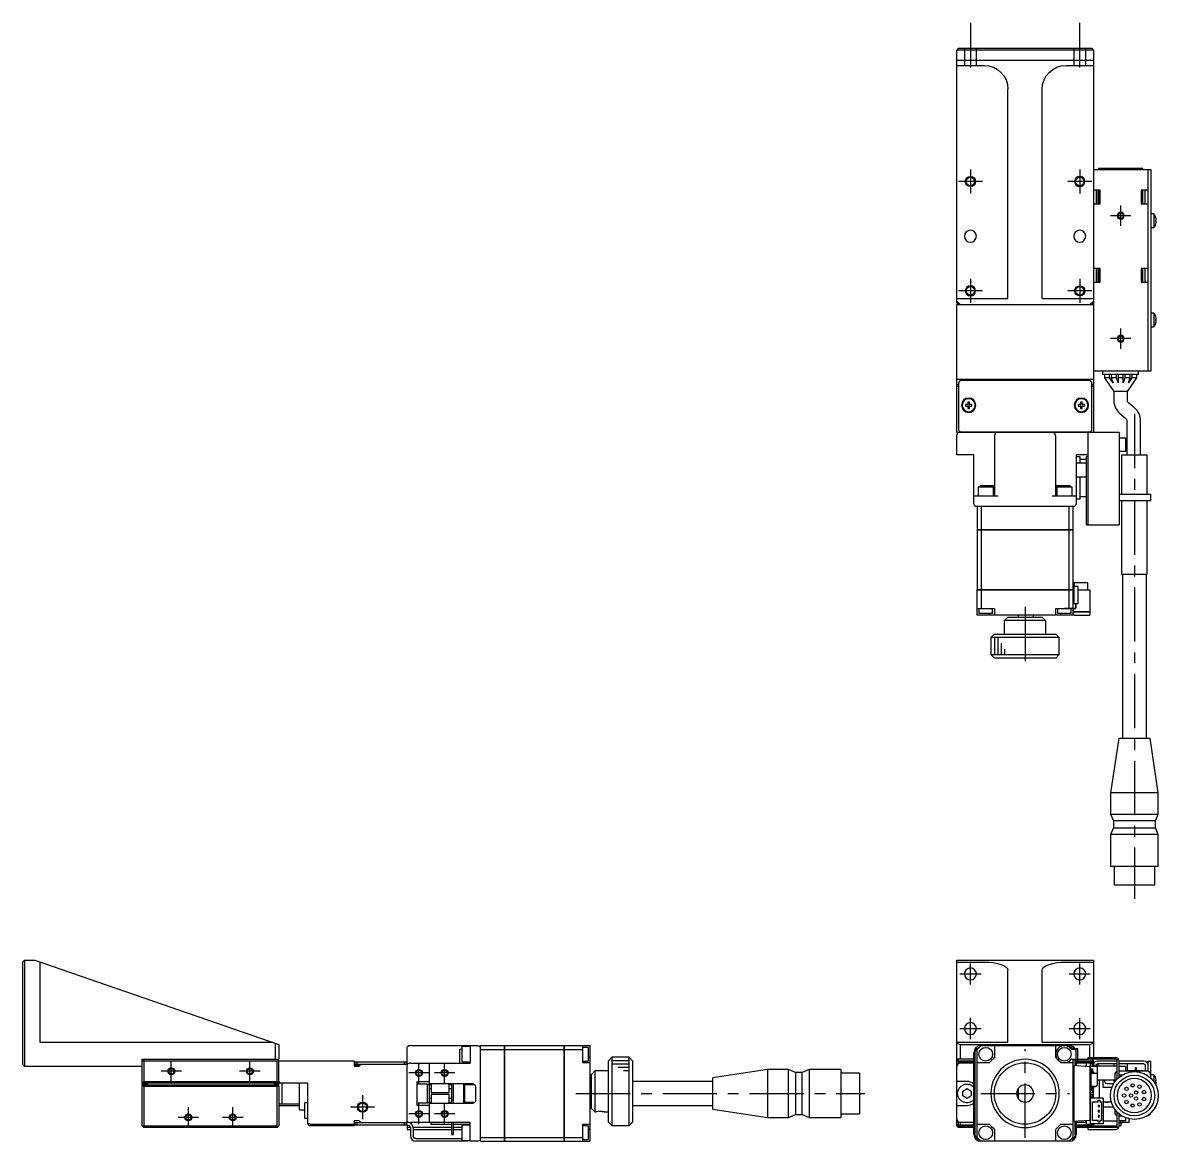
# Model space of a CAD drawing. Extents: x 0 to 693, y -8 to 607.
# Drawn here: x 0 to 332.4, y 279.8 to 607.3 of the extents above; entities that cross this region are included whole.
import ezdxf

# ---------------------------------------------------------------- set-up
doc = ezdxf.new("R2010")
doc.units = 0
doc.header["$LTSCALE"] = 0.5
doc.linetypes.add('CENTER', pattern=[50.8, 31.75, -6.35, 6.35, -6.35])
doc.linetypes.add('DASHED', pattern=[19.05, 12.7, -6.35])
for name, color, linetype in [('MSM_CENTER', 1, 'CENTER'), ('MSM_CONTINUOUS', 7, 'CONTINUOUS'), ('MSM_DASHED', 4, 'DASHED'), ('MSM_NARROW', 5, 'CONTINUOUS')]:
    doc.layers.add(name, color=color, linetype=linetype)

msp = doc.modelspace()

# ---------------------------------------------------------------- linework, layer by layer
at = {"layer": 'MSM_CENTER'}
for p, q in [((277.43, 607.28), (277.43, 594.15)), ((309.43, 594.15), (309.43, 607.28)), ((277.43, 564.28), (277.43, 557.28)), ((309.43, 564.28), (309.43, 557.28)), ((280.93, 560.78), (273.93, 560.78)), ((312.93, 560.78), (305.93, 560.78)), ((321.43, 547.78), (321.43, 553.78)), ((324.43, 550.78), (318.43, 550.78)), ((277.43, 532.28), (277.43, 525.28)), ((309.43, 532.28), (309.43, 525.28)), ((280.93, 528.78), (273.93, 528.78)), ((312.93, 528.78), (305.93, 528.78)), ((321.43, 511.78), (321.43, 517.78)), ((324.43, 514.78), (318.43, 514.78)), ((325.43, 492.78), (325.43, 350.78)), ((293.43, 436.28), (293.43, 418.78)), ((277.43, 325.69), (277.43, 331.89)), ((309.43, 325.69), (309.43, 331.89)), ((274.33, 328.79), (280.53, 328.79)), ((306.33, 328.79), (312.53, 328.79)), ((277.43, 309.69), (277.43, 315.89)), ((309.43, 309.69), (309.43, 315.89)), ((274.33, 312.79), (280.53, 312.79)), ((306.33, 312.79), (312.53, 312.79)), ((293.43, 280.79), (293.43, 306.79)), ((43.5, 297.29), (43.5, 303.29)), ((66.5, 297.29), (66.5, 303.29)), ((116, 296.79), (116, 302.79)), ((123.5, 296.79), (123.5, 302.79)), ((46.5, 300.29), (40.5, 300.29)), ((69.5, 300.29), (63.5, 300.29)), ((119, 299.79), (113, 299.79)), ((126.5, 299.79), (120.5, 299.79)), ((99.5, 293.29), (99.5, 286.29)), ((161.95, 293.79), (246.55, 293.79)), ((280.43, 293.79), (306.43, 293.79)), ((48.5, 283.79), (48.5, 289.79)), ((61.5, 283.79), (61.5, 289.79)), ((103, 289.79), (96, 289.79)), ((116, 284.79), (116, 290.79)), ((123.5, 284.79), (123.5, 290.79)), ((51.5, 286.79), (45.5, 286.79)), ((64.5, 286.79), (58.5, 286.79)), ((119, 287.79), (113, 287.79)), ((126.5, 287.79), (120.5, 287.79))]:
    msp.add_line(p, q, dxfattribs=at)
at = {"layer": 'MSM_CONTINUOUS'}
for p, q in [((273.93, 599.78), (273.43, 599.28)), ((273.43, 525.28), (273.43, 599.28)), ((313.43, 599.28), (273.43, 599.28)), ((273.93, 599.78), (312.93, 599.78)), ((313.43, 599.28), (312.93, 599.78)), ((313.43, 599.28), (313.43, 487.28)), ((273.43, 596.28), (313.43, 596.28)), ((273.43, 594.78), (281.43, 594.78)), ((305.43, 594.78), (313.43, 594.78)), ((288.43, 526.58), (288.43, 587.78)), ((298.43, 526.58), (298.43, 587.78)), ((313.43, 564.28), (330.23, 564.28)), ((314.93, 564.58), (314.93, 564.28)), ((327.93, 564.58), (314.93, 564.58)), ((327.93, 564.28), (327.93, 564.58)), ((329.43, 505.28), (329.43, 564.28)), ((330.23, 564.28), (330.23, 505.28)), ((315.43, 558.28), (313.43, 558.28)), ((314.23, 558.28), (314.23, 557.33)), ((314.23, 557.33), (314.23, 555.22)), ((314.23, 555.22), (314.23, 554.28)), ((314.73, 558.28), (314.73, 554.28)), ((314.93, 558.28), (314.93, 554.28)), ((315.43, 554.28), (315.43, 558.28)), ((329.43, 558.28), (327.43, 558.28)), ((327.43, 558.28), (327.43, 554.28)), ((327.93, 554.28), (327.93, 558.28)), ((328.63, 554.28), (328.63, 558.28)), ((313.43, 554.28), (315.43, 554.28)), ((327.43, 554.28), (329.43, 554.28)), ((331.12, 551.28), (330.23, 551.28)), ((331.12, 551.28), (331.12, 547.28)), ((331.7, 550.16), (331.7, 550.17)), ((331.7, 549.46), (331.82, 549.46)), ((331.7, 549.1), (331.7, 549.46)), ((331.82, 549.1), (331.7, 549.1)), ((330.23, 547.28), (331.12, 547.28)), ((331.7, 548.39), (331.7, 548.39)), ((315.43, 535.28), (313.43, 535.28)), ((314.23, 535.28), (314.23, 534.33)), ((314.73, 535.28), (314.73, 531.28)), ((314.93, 535.28), (314.93, 531.28)), ((315.43, 531.28), (315.43, 535.28)), ((329.43, 535.28), (327.43, 535.28)), ((327.43, 535.28), (327.43, 531.28)), ((327.93, 531.28), (327.93, 535.28)), ((328.63, 531.28), (328.63, 535.28)), ((314.23, 534.33), (314.23, 532.22)), ((314.23, 532.22), (314.23, 531.28)), ((313.43, 531.28), (315.43, 531.28)), ((327.43, 531.28), (329.43, 531.28)), ((273.43, 526.58), (288.43, 526.58)), ((273.43, 525.78), (274.43, 524.78)), ((273.68, 525.03), (273.43, 525.28)), ((273.68, 525.03), (273.93, 525.28)), ((298.43, 526.58), (313.43, 526.58)), ((312.43, 524.78), (313.43, 525.78)), ((312.93, 525.28), (313.18, 525.03)), ((313.43, 525.28), (312.93, 524.78)), ((273.43, 487.28), (273.43, 524.78)), ((273.43, 524.78), (313.43, 524.78)), ((273.93, 524.78), (273.68, 525.03)), ((331.12, 522.28), (330.23, 522.28)), ((331.12, 522.28), (331.12, 518.28)), ((331.7, 521.16), (331.7, 521.17)), ((331.7, 520.46), (331.82, 520.46)), ((331.7, 520.1), (331.7, 520.46)), ((331.82, 520.1), (331.7, 520.1)), ((331.7, 519.39), (331.7, 519.39)), ((330.23, 518.28), (331.12, 518.28)), ((313.43, 502.78), (273.43, 502.78)), ((274.43, 502.48), (273.93, 501.98)), ((273.93, 501.98), (273.93, 487.98)), ((312.43, 502.48), (274.43, 502.48)), ((278.93, 502.48), (278.93, 502.78)), ((279.68, 502.78), (279.68, 502.48)), ((285.18, 502.48), (285.18, 502.78)), ((288.63, 502.78), (288.43, 502.58)), ((298.43, 502.58), (288.43, 502.58)), ((288.43, 502.58), (288.43, 502.48)), ((298.43, 502.58), (298.23, 502.78)), ((298.43, 502.48), (298.43, 502.58)), ((301.68, 502.78), (301.68, 502.48)), ((307.18, 502.48), (307.18, 502.78)), ((307.93, 502.78), (307.93, 502.48)), ((312.93, 501.98), (312.43, 502.48)), ((312.93, 487.98), (312.93, 501.98)), ((330.23, 505.28), (313.43, 505.28)), ((316.18, 504.28), (316.18, 505.28)), ((326.68, 504.28), (316.18, 504.28)), ((316.68, 504.28), (316.68, 503.28)), ((318.18, 503.28), (316.68, 503.28)), ((316.68, 503.28), (319.43, 499.28)), ((318.18, 503.28), (318.18, 504.28)), ((319.18, 501.82), (318.18, 503.28)), ((318.68, 504.28), (318.68, 503.28)), ((320.18, 503.28), (318.68, 503.28)), ((318.68, 503.28), (319.18, 501.82)), ((320.18, 503.28), (320.18, 504.28)), ((320.68, 501.82), (320.18, 503.28)), ((320.68, 504.28), (320.68, 501.82)), ((322.18, 503.28), (320.68, 503.28)), ((322.18, 501.82), (322.18, 504.28)), ((322.68, 503.28), (322.18, 501.82)), ((322.68, 504.28), (322.68, 503.28)), ((324.18, 503.28), (322.68, 503.28)), ((323.43, 499.28), (326.18, 503.28)), ((324.68, 503.28), (323.68, 501.82)), ((323.68, 501.82), (324.18, 503.28)), ((324.18, 503.28), (324.18, 504.28)), ((324.68, 504.28), (324.68, 503.28)), ((326.18, 503.28), (324.68, 503.28)), ((326.18, 503.28), (326.18, 504.28)), ((326.68, 504.28), (326.68, 505.28)), ((273.93, 501.28), (273.43, 501.28)), ((273.93, 500.78), (273.43, 500.78)), ((313.43, 501.28), (312.93, 501.28)), ((313.43, 500.78), (312.93, 500.78)), ((323.43, 499.28), (319.43, 499.28)), ((319.43, 499.28), (319.43, 496.68)), ((323.43, 496.68), (323.43, 499.28)), ((276.69, 495.52), (276.01, 495.52)), ((276.69, 496.2), (276.69, 495.52)), ((277.17, 495.52), (277.17, 496.2)), ((277.84, 495.52), (277.17, 495.52)), ((309.69, 495.52), (309.01, 495.52)), ((309.69, 496.2), (309.69, 495.52)), ((310.17, 495.52), (310.17, 496.2)), ((310.84, 495.52), (310.17, 495.52)), ((325.47, 494.49), (323.78, 495.91)), ((276.01, 495.04), (276.69, 495.04)), ((276.69, 495.04), (276.69, 494.36)), ((277.17, 494.36), (277.17, 495.04)), ((277.17, 495.04), (277.84, 495.04)), ((309.01, 495.04), (309.69, 495.04)), ((309.69, 495.04), (309.69, 494.36)), ((310.17, 495.04), (310.84, 495.04)), ((310.17, 494.36), (310.17, 495.04)), ((321.21, 492.85), (322.9, 491.43)), ((323.26, 490.66), (323.26, 480.78)), ((327.26, 480.78), (327.26, 490.66)), ((320.93, 487.28), (273.43, 487.28)), ((273.43, 480.78), (273.43, 486.28)), ((273.93, 487.98), (274.43, 487.48)), ((274.43, 487.48), (312.43, 487.48)), ((278.93, 487.48), (278.93, 487.28)), ((283.43, 487.48), (283.43, 487.28)), ((284.43, 487.48), (284.43, 487.28)), ((284.53, 468.78), (284.53, 486.28)), ((285.93, 487.48), (285.93, 487.28)), ((300.93, 487.28), (300.93, 487.48)), ((302.33, 486.28), (302.33, 468.78)), ((302.43, 487.48), (302.43, 487.28)), ((303.43, 487.28), (303.43, 487.48)), ((307.93, 487.28), (307.93, 487.48)), ((311.93, 460.28), (311.93, 487.28)), ((312.43, 487.48), (312.93, 487.98)), ((320.93, 487.28), (320.93, 460.28)), ((322.93, 485.68), (320.93, 485.68)), ((322.93, 481.88), (322.93, 485.68)), ((278.43, 480.78), (273.43, 480.78)), ((278.43, 466.78), (278.43, 480.78)), ((308.43, 480.78), (308.43, 466.78)), ((311.93, 480.78), (308.43, 480.78)), ((308.43, 480.28), (309.43, 480.28)), ((309.43, 480.28), (309.43, 478.28)), ((309.43, 479.53), (311.43, 479.53)), ((311.43, 480.28), (311.93, 480.28)), ((311.43, 460.28), (311.43, 480.28)), ((320.93, 481.88), (322.93, 481.88)), ((321.68, 480.78), (329.18, 480.78)), ((321.68, 480.78), (321.68, 469.28)), ((329.18, 469.28), (329.18, 480.78)), ((311.43, 478.28), (308.43, 478.28)), ((308.43, 474.28), (311.43, 474.28)), ((309.43, 474.28), (309.43, 467.78)), ((278.43, 468.78), (285.53, 468.78)), ((284.18, 471.28), (279.68, 471.28)), ((279.68, 471.28), (279.68, 468.78)), ((280.35, 471.78), (284.53, 471.78)), ((280.35, 471.28), (280.35, 471.78)), ((284.18, 468.78), (284.18, 471.28)), ((301.33, 468.78), (308.43, 468.78)), ((302.33, 471.78), (306.51, 471.78)), ((307.18, 471.28), (302.68, 471.28)), ((302.68, 471.28), (302.68, 468.78)), ((306.51, 471.78), (306.51, 471.28)), ((307.18, 468.78), (307.18, 471.28)), ((320.93, 469.28), (330.18, 469.28)), ((330.18, 469.28), (330.18, 467.28)), ((278.81, 465.78), (308.04, 465.78)), ((279.43, 465.78), (279.43, 458.79)), ((280.58, 465.78), (280.58, 458.79)), ((306.27, 465.78), (306.27, 458.79)), ((307.43, 465.78), (307.43, 458.79)), ((309.43, 467.78), (308.43, 467.78)), ((309.43, 468.53), (311.43, 468.53)), ((330.18, 467.28), (320.93, 467.28)), ((321.68, 467.28), (321.68, 445.78)), ((329.18, 445.78), (329.18, 467.28)), ((279.43, 458.79), (307.43, 458.79)), ((307.43, 458.78), (279.43, 458.78)), ((279.43, 458.78), (279.43, 441.29)), ((279.44, 458.78), (279.44, 458.79)), ((280.58, 458.78), (280.58, 458.79)), ((280.58, 458.78), (280.58, 441.29)), ((306.27, 458.78), (306.27, 458.79)), ((306.27, 458.78), (306.27, 441.29)), ((307.42, 458.78), (307.42, 458.79)), ((307.43, 458.78), (307.43, 441.29)), ((311.43, 460.28), (320.93, 460.28)), ((321.68, 445.78), (329.18, 445.78)), ((321.93, 445.78), (321.93, 397.78)), ((328.93, 397.78), (328.93, 445.78)), ((311.83, 443.28), (307.43, 443.28)), ((307.73, 442.18), (307.73, 437.18)), ((308.83, 442.18), (307.73, 442.18)), ((307.93, 442.18), (307.93, 443.28)), ((308.83, 442.18), (308.83, 437.18)), ((311.83, 441.28), (311.83, 443.28)), ((279.43, 441.29), (307.73, 441.29)), ((279.43, 433.78), (279.43, 441.28)), ((307.73, 441.28), (279.43, 441.28)), ((279.44, 441.28), (279.44, 441.29)), ((280.58, 441.28), (280.58, 441.29)), ((280.58, 441.28), (280.58, 435.78)), ((306.27, 441.28), (306.27, 441.29)), ((306.27, 441.28), (306.27, 435.78)), ((307.42, 441.28), (307.42, 441.29)), ((307.43, 441.28), (307.43, 435.78)), ((308.83, 441.29), (311.43, 441.29)), ((308.83, 441.28), (312.43, 441.28)), ((311.43, 441.29), (311.43, 441.28)), ((312.43, 441.28), (312.43, 434.79)), ((279.43, 435.78), (284.43, 435.78)), ((279.93, 435.78), (279.93, 434.28)), ((283.93, 434.28), (283.93, 435.78)), ((284.43, 435.78), (284.43, 433.78)), ((302.43, 433.78), (302.43, 435.78)), ((302.43, 435.78), (304.93, 435.78)), ((308.03, 435.68), (302.43, 435.68)), ((302.93, 435.68), (302.93, 434.28)), ((307.43, 435.78), (304.93, 435.78)), ((304.93, 435.78), (306.27, 435.78)), ((307.28, 435.78), (306.93, 435.78)), ((306.93, 434.28), (306.93, 435.78)), ((308.03, 435.78), (307.28, 435.78)), ((307.43, 435.68), (307.43, 433.78)), ((308.83, 437.18), (307.73, 437.18)), ((308.23, 437.18), (308.23, 435.98)), ((308.33, 437.18), (308.33, 435.98)), ((307.43, 433.78), (279.43, 433.78)), ((283.93, 434.28), (279.93, 434.28)), ((282.93, 433.78), (282.93, 434.28)), ((288.43, 433.28), (287.43, 432.28)), ((287.43, 428.28), (287.43, 432.28)), ((299.43, 432.28), (287.43, 432.28)), ((288.43, 433.28), (298.43, 433.28)), ((291.43, 433.78), (291.43, 433.28)), ((295.93, 433.28), (295.93, 433.78)), ((299.43, 432.28), (298.43, 433.28)), ((299.43, 432.28), (299.43, 428.28)), ((306.93, 434.28), (302.93, 434.28)), ((303.93, 433.78), (303.93, 434.28)), ((307.43, 434.79), (312.43, 434.79)), ((312.43, 434.78), (307.43, 434.78)), ((307.43, 433.98), (307.73, 433.98)), ((307.73, 433.98), (307.73, 433.78)), ((307.73, 433.78), (312.43, 433.78)), ((312.42, 434.78), (312.42, 434.79)), ((312.43, 434.78), (312.43, 433.78)), ((284.43, 428.28), (283.43, 427.28)), ((303.43, 427.28), (283.43, 427.28)), ((283.43, 427.28), (283.43, 422.28)), ((284.43, 428.28), (302.43, 428.28)), ((303.43, 427.28), (302.43, 428.28)), ((303.43, 422.28), (303.43, 427.28)), ((283.43, 422.28), (303.43, 422.28)), ((283.43, 422.28), (284.43, 421.28)), ((302.43, 421.28), (303.43, 422.28)), ((302.43, 421.28), (284.43, 421.28)), ((320.86, 397.78), (318.43, 381.78)), ((320.86, 397.78), (330, 397.78)), ((332.43, 381.78), (330, 397.78)), ((332.43, 381.78), (318.43, 381.78)), ((318.43, 381.78), (318.43, 375.58)), ((332.43, 375.58), (332.43, 381.78)), ((318.43, 375.58), (332.43, 375.58)), ((318.43, 375.58), (319.28, 373.58)), ((331.58, 373.58), (319.28, 373.58)), ((319.28, 373.58), (319.28, 371.58)), ((331.58, 373.58), (332.43, 375.58)), ((331.58, 371.58), (331.58, 373.58)), ((319.28, 371.58), (318.43, 369.58)), ((332.43, 369.58), (318.43, 369.58)), ((318.43, 369.58), (318.43, 360.28)), ((319.28, 371.58), (331.58, 371.58)), ((332.43, 369.58), (331.58, 371.58)), ((332.43, 360.28), (332.43, 369.58)), ((332.43, 360.28), (318.43, 360.28)), ((319.48, 360.28), (319.48, 354.78)), ((331.38, 354.78), (331.38, 360.28)), ((331.38, 354.78), (319.48, 354.78)), ((0, 332.29), (0.5, 332.79)), ((0.5, 332.79), (3.5, 332.79)), ((0.5, 332.79), (0.5, 301.79)), ((3.5, 332.79), (75, 308.17)), ((273.43, 332.79), (313.43, 332.79)), ((273.43, 284.29), (273.43, 332.79)), ((313.43, 332.79), (313.43, 304.29)), ((0, 302.29), (0, 332.29)), ((5, 332.28), (5, 308.79)), ((273.43, 332.28), (281.43, 332.28)), ((281.43, 332.28), (282.79, 332.23)), ((282.79, 332.23), (284.1, 332.09)), ((284.1, 332.09), (285.31, 331.87)), ((285.31, 331.87), (286.38, 331.57)), ((286.38, 331.57), (287.25, 331.21)), ((287.25, 331.21), (287.89, 330.79)), ((287.89, 330.79), (288.29, 330.34)), ((288.29, 330.34), (288.43, 329.87)), ((288.43, 308.79), (288.43, 329.87)), ((298.43, 329.87), (298.56, 330.34)), ((298.43, 308.79), (298.43, 329.87)), ((298.56, 330.34), (298.96, 330.79)), ((298.96, 330.79), (299.61, 331.21)), ((299.61, 331.21), (300.48, 331.57)), ((300.48, 331.57), (301.54, 331.87)), ((301.54, 331.87), (302.75, 332.09)), ((302.75, 332.09), (304.06, 332.23)), ((304.06, 332.23), (305.43, 332.28)), ((305.43, 332.28), (313.43, 332.28)), ((5, 308.79), (73.2, 308.79)), ((74, 303.79), (74, 308.52)), ((75, 308.17), (75, 303.79)), ((112.5, 302.31), (112.5, 307.41)), ((113.5, 307.79), (133, 307.79)), ((128, 302.69), (128, 306.74)), ((128, 306.74), (128.5, 306.74)), ((131, 307.54), (128.5, 307.54)), ((128.5, 307.54), (128.5, 303.04)), ((131, 307.79), (131, 302.69)), ((134, 307.79), (140.99, 307.79)), ((134, 279.79), (134, 307.79)), ((134, 306.64), (140.99, 306.64)), ((140.99, 279.79), (140.99, 307.79)), ((141, 307.78), (140.99, 307.78)), ((141, 306.63), (140.99, 306.63)), ((141, 307.79), (158.49, 307.79)), ((141, 307.79), (141, 279.79)), ((141, 306.64), (158.49, 306.64)), ((158.49, 279.79), (158.49, 307.79)), ((158.5, 307.78), (158.49, 307.78)), ((158.5, 306.63), (158.49, 306.63)), ((158.5, 307.79), (166, 307.79)), ((158.5, 307.79), (158.5, 279.79)), ((158.5, 306.64), (164, 306.64)), ((164, 302.79), (164, 307.79)), ((165.5, 307.29), (164, 307.29)), ((165.5, 307.29), (165.5, 303.29)), ((166, 307.79), (166, 279.79)), ((273.43, 308.79), (288.43, 308.79)), ((273.43, 308.52), (274.43, 308.17)), ((274.43, 308.17), (312.43, 308.17)), ((274.43, 308.17), (274.43, 303.79)), ((279.43, 280.95), (279.43, 306.64)), ((280.43, 307.79), (306.43, 307.79)), ((284.43, 307.79), (284.43, 304.29)), ((298.43, 308.79), (313.43, 308.79)), ((302.43, 304.29), (302.43, 307.79)), ((306.93, 306.79), (308.33, 306.79)), ((308.83, 306.89), (307.73, 306.89)), ((307.73, 306.89), (307.73, 306.79)), ((308.33, 306.79), (308.33, 303.79)), ((308.83, 303.69), (308.83, 306.89)), ((312.43, 308.17), (313.43, 308.52)), ((312.43, 304.29), (312.43, 308.17)), ((35, 296.09), (35, 303.79)), ((35, 303.79), (75, 303.79)), ((35.25, 303.54), (35, 303.29)), ((35.5, 303.79), (35.25, 303.54)), ((35.5, 303.29), (35.25, 303.54)), ((74.5, 303.29), (35.5, 303.29)), ((35.5, 303.29), (35.5, 297.29)), ((74.75, 303.54), (74.5, 303.79)), ((74.75, 303.54), (74.5, 303.29)), ((74.5, 297.29), (74.5, 303.29)), ((75, 303.29), (74.75, 303.54)), ((75, 296.09), (75, 303.29)), ((97, 303.29), (75, 303.29)), ((97, 303.29), (97, 301.79)), ((97.3, 302.29), (97.3, 303.09)), ((97.3, 303.09), (112.3, 303.09)), ((97.8, 303.09), (97.8, 302.29)), ((111.8, 302.29), (111.8, 303.09)), ((112.3, 303.09), (112.3, 302.29)), ((113.5, 302.69), (131, 302.69)), ((119, 302.69), (119, 296.66)), ((128.5, 303.04), (131, 303.04)), ((164, 303.29), (165.5, 303.29)), ((166, 302.79), (164, 302.79)), ((166, 304.29), (165.5, 304.29)), ((172.5, 304.39), (171.5, 303.39)), ((171.5, 285.39), (171.5, 303.39)), ((177.5, 304.39), (172.5, 304.39)), ((172.5, 304.39), (172.5, 284.39)), ((178.5, 303.39), (177.5, 304.39)), ((177.5, 284.39), (177.5, 304.39)), ((178.5, 303.39), (178.5, 285.39)), ((273.93, 303.79), (273.43, 303.29)), ((278.43, 303.79), (273.43, 303.79)), ((278.43, 303.29), (273.43, 303.29)), ((273.93, 303.29), (273.68, 303.54)), ((273.93, 303.09), (278.43, 303.09)), ((273.93, 302.56), (273.93, 303.09)), ((274.43, 303.09), (274.43, 302.69)), ((278.43, 302.69), (274.43, 302.69)), ((278.43, 281.79), (278.43, 305.79)), ((278.81, 281.79), (278.81, 305.79)), ((282.93, 302.79), (279.43, 302.79)), ((307.43, 302.79), (303.93, 302.79)), ((306.93, 303.79), (308.33, 303.79)), ((307.43, 303.79), (307.43, 280.95)), ((307.73, 303.79), (307.73, 303.69)), ((307.73, 303.69), (308.83, 303.69)), ((308.04, 303.69), (308.04, 302)), ((308.43, 303.69), (308.43, 301.97)), ((313.43, 303.29), (308.43, 303.29)), ((308.43, 303.09), (312.93, 303.09)), ((311.43, 302.69), (308.43, 302.69)), ((308.83, 303.79), (311.93, 303.79)), ((311.43, 301.76), (311.43, 302.79)), ((311.43, 302.79), (312.63, 302.79)), ((311.93, 304.29), (319.93, 304.29)), ((311.93, 303.79), (311.93, 304.29)), ((320.23, 303.79), (311.93, 303.79)), ((312.43, 302.79), (312.43, 303.09)), ((312.63, 284.79), (312.63, 302.79)), ((312.93, 303.79), (313.18, 303.54)), ((313.18, 303.54), (312.93, 303.29)), ((312.93, 303.09), (312.93, 302.56)), ((313.43, 303.29), (313.18, 303.54)), ((313.43, 301.79), (313.43, 303.79)), ((320.43, 303.29), (314.63, 303.29)), ((320.43, 298.09), (320.43, 303.59)), ((328.23, 303.29), (320.93, 303.29)), ((320.93, 298.55), (320.93, 303.29)), ((329.43, 300.26), (329.43, 303.29)), ((329.43, 303.29), (330.23, 303.29)), ((330.23, 298.29), (330.23, 303.29)), ((0, 302.29), (0.5, 301.79)), ((0.5, 301.79), (35, 301.79)), ((98.75, 302.04), (97, 302.04)), ((97, 301.79), (98.5, 301.79)), ((112.5, 302.29), (97.3, 302.29)), ((99, 302.29), (98.5, 301.79)), ((112.5, 285.29), (112.5, 302.29)), ((166.5, 299.39), (167.5, 300.39)), ((166.5, 289.39), (166.5, 299.39)), ((167.5, 300.39), (167.5, 288.39)), ((171.5, 300.39), (167.5, 300.39)), ((218, 300.79), (202, 298.36)), ((224.2, 300.79), (218, 300.79)), ((218, 300.79), (218, 286.79)), ((226.2, 299.94), (224.2, 300.79)), ((224.2, 286.79), (224.2, 300.79)), ((228.2, 299.94), (226.2, 299.94)), ((226.2, 299.94), (226.2, 287.64)), ((230.2, 300.79), (228.2, 299.94)), ((228.2, 287.64), (228.2, 299.94)), ((239.5, 300.79), (230.2, 300.79)), ((230.2, 300.79), (230.2, 286.79)), ((239.5, 300.79), (239.5, 286.79)), ((245, 299.74), (239.5, 299.74)), ((245, 299.74), (245, 287.84)), ((273.63, 302.29), (273.43, 302.29)), ((307.43, 302.04), (312.15, 301.71)), ((307.73, 302.02), (307.73, 285.56)), ((311.43, 301.79), (311, 301.79)), ((312.43, 301.41), (312.43, 286.17)), ((314.63, 301.69), (312.63, 301.69)), ((312.63, 300.97), (313.18, 300.97)), ((312.63, 300.75), (312.86, 300.75)), ((312.63, 300.5), (312.86, 300.5)), ((312.63, 300.43), (312.86, 300.43)), ((312.63, 300.02), (312.71, 300.02)), ((312.73, 295.9), (312.73, 299.6)), ((312.83, 299.7), (314.41, 299.7)), ((312.86, 300.24), (312.86, 300.75)), ((312.96, 300.14), (313.29, 300.14)), ((313.29, 299.91), (312.96, 299.91)), ((313.18, 300.97), (313.18, 300.14)), ((313.18, 299.91), (313.18, 299.7)), ((313.43, 302.29), (313.23, 302.29)), ((313.39, 299.7), (313.39, 299.81)), ((320.43, 301.79), (313.43, 301.79)), ((313.62, 299.7), (313.62, 299.81)), ((314.23, 302.09), (314.23, 301.79)), ((314.73, 302.29), (314.28, 302.29)), ((314.51, 299.6), (314.51, 296.22)), ((320.43, 302.49), (314.63, 302.49)), ((314.63, 297.89), (314.63, 301.69)), ((314.73, 302.29), (314.73, 301.79)), ((319.43, 302.49), (319.43, 301.79)), ((319.68, 299.29), (319.68, 297.18)), ((328.23, 302.49), (320.93, 302.49)), ((322.93, 301.69), (320.93, 301.69)), ((329.18, 300.29), (320.93, 300.29)), ((320.93, 299.29), (321.99, 299.29)), ((322.93, 300.29), (322.93, 301.69)), ((322.93, 300.49), (327.93, 300.49)), ((323.43, 300.49), (323.43, 302.49)), ((325.8, 300.49), (325.8, 301.29)), ((326.05, 301.29), (325.8, 301.29)), ((326.05, 300.49), (326.05, 301.29)), ((327.93, 300.49), (327.93, 300.29)), ((328.63, 302.09), (328.63, 300.29)), ((328.86, 299.29), (329.18, 299.29)), ((329.18, 299.29), (329.18, 299.1)), ((330.18, 299.29), (330.18, 298.33)), ((331.12, 299.29), (330.23, 299.29)), ((331.12, 299.29), (331.12, 297.26)), ((35, 296.79), (35.5, 297.29)), ((83.5, 296.79), (35, 296.79)), ((35, 296.59), (36.4, 296.59)), ((35.5, 296.29), (35, 295.79)), ((35.1, 295.99), (35, 296.09)), ((35.1, 295.89), (35.1, 296.09)), ((35.5, 295.79), (35.25, 296.04)), ((36.1, 296.39), (35.4, 296.39)), ((35.5, 297.29), (74.5, 297.29)), ((35.5, 296.29), (74.5, 296.29)), ((36.4, 296.59), (36.4, 296.29)), ((75, 296.59), (73.6, 296.59)), ((73.6, 296.59), (73.6, 296.29)), ((74.6, 296.39), (73.9, 296.39)), ((74.5, 297.29), (75, 296.79)), ((75, 295.79), (74.5, 296.29)), ((74.75, 296.04), (74.5, 295.79)), ((75, 296.09), (74.9, 295.99)), ((74.9, 296.09), (74.9, 295.89)), ((75.5, 296.79), (75, 297.29)), ((76, 290.79), (76, 296.79)), ((81, 289.04), (81, 296.79)), ((83.5, 284.79), (83.5, 296.79)), ((115.5, 297.29), (119, 297.29)), ((115.5, 290.29), (115.5, 297.29)), ((118.5, 296.54), (115.5, 296.54)), ((118.5, 291.04), (118.5, 296.54)), ((119, 296.66), (119.09, 296.66)), ((119.01, 296.64), (119.09, 296.66)), ((119.1, 290.92), (119.1, 296.67)), ((119.6, 296.29), (119.1, 296.29)), ((119.3, 296.69), (131.7, 296.69)), ((119.5, 296.69), (119.5, 296.29)), ((119.6, 296.69), (119.6, 294.04)), ((124.8, 294.04), (124.8, 296.69)), ((125.5, 296.29), (124.8, 296.29)), ((125.5, 296.69), (125.5, 290.89)), ((126, 296.69), (126, 290.89)), ((129.1, 290.89), (129.1, 296.69)), ((129.3, 296.69), (129.3, 290.89)), ((132.39, 296.29), (129.3, 296.29)), ((132.5, 295.89), (132.5, 291.69)), ((166.5, 297.29), (166, 297.29)), ((166.5, 296.89), (166, 296.89)), ((166, 295.89), (166.5, 295.89)), ((202, 297.29), (178.5, 297.29)), ((202, 289.22), (202, 298.36)), ((276.43, 297.29), (273.43, 297.29)), ((312.63, 298.02), (312.73, 298.02)), ((312.63, 297.89), (312.73, 297.89)), ((312.63, 297.29), (312.73, 297.29)), ((312.63, 296.48), (312.73, 296.48)), ((314.48, 296.15), (314.16, 295.82)), ((314.51, 297.89), (314.63, 297.89)), ((314.51, 297.79), (319.68, 297.79)), ((315.18, 292.37), (315.18, 297.79)), ((316.18, 297.79), (316.18, 295.59)), ((317.43, 296.69), (319.36, 296.69)), ((331.7, 298.18), (331.7, 298.18)), ((331.7, 297.47), (331.82, 297.47)), ((331.7, 297.11), (331.7, 297.47)), ((331.82, 297.11), (331.7, 297.11)), ((331.7, 296.4), (331.7, 296.41)), ((35, 284.29), (35, 295.79)), ((35.5, 295.79), (35.5, 284.29)), ((74.5, 295.79), (35.5, 295.79)), ((74.5, 284.29), (74.5, 295.79)), ((75, 295.79), (75, 284.29)), ((119.1, 295.29), (119.6, 295.29)), ((119.6, 294.04), (124.8, 294.04)), ((119.6, 293.54), (119.6, 290.89)), ((124.8, 293.54), (119.6, 293.54)), ((124.8, 295.29), (125.5, 295.29)), ((124.8, 290.89), (124.8, 293.54)), ((166.5, 292.89), (166, 292.89)), ((275.18, 294.51), (276.43, 295.24)), ((275.18, 293.07), (275.18, 294.51)), ((276.43, 292.35), (275.18, 293.07)), ((276.43, 295.24), (277.68, 294.51)), ((277.68, 293.07), (276.43, 292.35)), ((277.68, 294.51), (277.68, 293.07)), ((291.43, 295.29), (291.43, 292.29)), ((312.63, 295.29), (312.63, 295.29)), ((312.86, 295.06), (312.63, 295.06)), ((312.86, 295), (312.63, 295)), ((312.86, 294.75), (312.63, 294.75)), ((312.63, 294.04), (313.43, 294.04)), ((312.63, 293.54), (313.43, 293.54)), ((312.63, 292.79), (313.43, 292.79)), ((314.08, 295.8), (312.83, 295.8)), ((312.86, 295.29), (313.43, 295.29)), ((312.86, 294.75), (312.86, 295.26)), ((312.86, 294.79), (313.43, 294.79)), ((313.29, 295.59), (312.96, 295.59)), ((312.96, 295.36), (313.29, 295.36)), ((313.05, 295.8), (313.05, 295.59)), ((313.05, 295.36), (313.05, 295.29)), ((313.05, 294.79), (313.05, 294.04)), ((313.05, 293.54), (313.05, 292.79)), ((313.18, 295.8), (313.18, 295.59)), ((313.18, 295.36), (313.18, 295.29)), ((313.18, 294.79), (313.18, 294.04)), ((313.18, 293.54), (313.18, 292.79)), ((313.39, 295.69), (313.39, 295.8)), ((313.43, 292.37), (313.43, 295.39)), ((313.62, 295.69), (313.62, 295.8)), ((316.18, 295.59), (318.85, 295.59)), ((75, 290.79), (81, 290.79)), ((75, 290.29), (81, 290.29)), ((82.5, 291.04), (82.5, 286.54)), ((83.5, 291.04), (82.5, 291.04)), ((115.5, 291.04), (118.5, 291.04)), ((119, 290.29), (115.5, 290.29)), ((119, 290.92), (119, 285.29)), ((119, 290.92), (119.09, 290.92)), ((119.09, 290.92), (119.01, 290.95)), ((119.6, 292.29), (119.1, 292.29)), ((119.1, 291.29), (119.6, 291.29)), ((131.7, 290.89), (119.3, 290.89)), ((119.5, 291.29), (119.5, 290.89)), ((125.5, 292.29), (124.8, 292.29)), ((124.8, 291.29), (125.5, 291.29)), ((129.3, 291.29), (132.39, 291.29)), ((166, 291.89), (166.5, 291.89)), ((166, 290.29), (166.5, 290.29)), ((167.5, 288.39), (166.5, 289.39)), ((178.5, 290.29), (202, 290.29)), ((202, 289.22), (218, 286.79)), ((273.43, 290.29), (276.43, 290.29)), ((316.33, 292.37), (312.63, 292.37)), ((313.13, 291.37), (314.78, 291.37)), ((313.13, 285.87), (313.13, 291.37)), ((314.78, 291.37), (314.78, 291.87)), ((314.78, 291.87), (315.28, 291.87)), ((315.28, 291.87), (315.28, 291.37)), ((315.28, 291.37), (315.83, 291.37)), ((315.83, 291.37), (315.83, 285.87)), ((316.33, 292.37), (316.33, 284.87)), ((316.33, 291.39), (318.66, 291.39)), ((319.31, 289.79), (316.33, 289.79)), ((316.98, 291.39), (316.98, 291.29)), ((316.98, 291.29), (317.88, 291.29)), ((317.35, 291.39), (317.35, 291.29)), ((317.5, 291.39), (317.5, 291.29)), ((317.88, 291.39), (317.88, 291.29)), ((318.68, 291.29), (318.68, 291.34)), ((318.69, 291.29), (318.68, 291.29)), ((81, 289.04), (82.5, 289.04)), ((82.5, 286.54), (83.5, 286.54)), ((167.5, 288.39), (167.75, 288.39)), ((167.75, 288.39), (167.75, 288.39)), ((170.25, 288.39), (171.5, 288.39)), ((218, 286.79), (224.2, 286.79)), ((224.2, 286.79), (226.2, 287.64)), ((226.2, 287.64), (228.2, 287.64)), ((228.2, 287.64), (230.2, 286.79)), ((230.2, 286.79), (239.5, 286.79)), ((239.5, 287.84), (245, 287.84)), ((319.68, 289.2), (319.68, 288.29)), ((320.43, 283.99), (320.43, 288.29)), ((320.93, 284.29), (320.93, 287.83)), ((320.93, 287.29), (321.66, 287.29)), ((320.93, 285.89), (322.93, 285.89)), ((321.43, 285.29), (321.43, 285.89)), ((321.93, 285.89), (321.93, 285.29)), ((322.93, 285.89), (322.93, 286.65)), ((323.93, 285.39), (323.93, 286.36)), ((35, 284.29), (35.5, 283.79)), ((35.25, 284.04), (35.5, 284.29)), ((35.5, 284.29), (74.5, 284.29)), ((74.5, 283.79), (35.5, 283.79)), ((74.5, 284.29), (74.75, 284.04)), ((74.5, 283.79), (75, 284.29)), ((83.5, 285.1), (84.11, 284.79)), ((84, 284.29), (83.5, 284.79)), ((97, 284.29), (84, 284.29)), ((84.11, 284.79), (84.61, 284.29)), ((84.11, 284.79), (97, 284.79)), ((98.5, 285.79), (97, 285.79)), ((97, 285.79), (97, 284.29)), ((97.3, 284.49), (97.3, 285.29)), ((97.3, 285.29), (112.7, 285.29)), ((112.7, 284.49), (97.3, 284.49)), ((97.8, 285.29), (97.8, 284.49)), ((98.5, 285.79), (99, 285.29)), ((111.8, 284.49), (111.8, 285.29)), ((112.3, 285.29), (112.3, 284.49)), ((112.5, 284.49), (112.5, 283.29)), ((113.49, 283.79), (112.5, 283.79)), ((112.5, 283.29), (113.5, 283.29)), ((131, 285.29), (113.5, 285.29)), ((113.5, 283.69), (113.5, 281.39)), ((125.5, 283.79), (114.3, 283.79)), ((114.3, 283.69), (114.3, 281.39)), ((114.3, 283.29), (125.5, 283.29)), ((119.5, 285.29), (119.5, 284.79)), ((119.5, 284.79), (125.5, 284.79)), ((125.5, 285.29), (125.5, 281.79)), ((126, 285.29), (126, 281.79)), ((126, 284.79), (131, 284.79)), ((128.5, 283.79), (126, 283.79)), ((126, 283.29), (128.5, 283.29)), ((131, 284.54), (128.5, 284.54)), ((128.5, 284.54), (128.5, 280.04)), ((131, 279.79), (131, 285.29)), ((164, 279.79), (164, 284.79)), ((164, 284.79), (166, 284.79)), ((165.5, 284.29), (164, 284.29)), ((165.5, 284.29), (165.5, 280.29)), ((166, 283.29), (165.5, 283.29)), ((171.5, 285.39), (172.5, 284.39)), ((172.5, 284.39), (177.5, 284.39)), ((177.5, 284.39), (178.5, 285.39)), ((274.43, 285.29), (273.43, 285.29)), ((273.43, 284.79), (273.93, 284.29)), ((273.43, 284.29), (273.68, 284.04)), ((273.68, 284.04), (273.93, 284.29)), ((273.93, 283.79), (273.68, 284.04)), ((273.93, 284.49), (273.93, 285.29)), ((278.43, 284.49), (273.93, 284.49)), ((273.93, 284.29), (278.43, 284.29)), ((278.43, 283.79), (273.93, 283.79)), ((274.43, 285.29), (274.43, 284.49)), ((278.43, 285.29), (274.43, 285.29)), ((279.43, 284.79), (282.93, 284.79)), ((284.43, 283.29), (284.43, 279.79)), ((302.43, 279.79), (302.43, 283.29)), ((303.93, 284.79), (307.43, 284.79)), ((312.15, 285.87), (307.43, 285.54)), ((308.04, 285.59), (308.04, 281.79)), ((308.43, 285.61), (308.43, 281.79)), ((311.43, 285.29), (308.43, 285.29)), ((312.93, 284.49), (308.43, 284.49)), ((308.43, 284.29), (312.93, 284.29)), ((311.93, 283.79), (308.43, 283.79)), ((311, 285.79), (311.43, 285.79)), ((311.43, 284.79), (311.43, 285.82)), ((311.43, 284.79), (312.63, 284.79)), ((320.23, 283.79), (311.93, 283.79)), ((311.93, 283.29), (311.93, 283.79)), ((311.93, 283.29), (319.93, 283.29)), ((312.43, 284.49), (312.43, 284.79)), ((316.33, 284.87), (312.63, 284.87)), ((312.93, 284.87), (312.93, 284.49)), ((312.93, 284.29), (313.43, 284.79)), ((312.93, 284.29), (313.18, 284.04)), ((313.18, 284.04), (312.93, 283.79)), ((314.78, 285.87), (313.13, 285.87)), ((313.18, 284.04), (313.43, 284.29)), ((313.43, 284.87), (313.43, 284.29)), ((313.43, 284.29), (320.43, 284.29)), ((314.78, 285.37), (314.78, 285.87)), ((315.28, 285.37), (314.78, 285.37)), ((315.28, 285.87), (315.28, 285.37)), ((315.83, 285.87), (315.28, 285.87)), ((316.33, 285.79), (320.43, 285.79)), ((320.93, 285.29), (321.93, 285.29)), ((321.43, 284.29), (320.93, 284.29)), ((321.43, 285.29), (321.43, 284.29)), ((321.93, 285.39), (323.93, 285.39)), ((115.1, 280.59), (128.5, 280.59)), ((130.3, 279.79), (115.1, 279.79)), ((125.5, 281.79), (126, 281.79)), ((128.5, 280.04), (131, 280.04)), ((129.8, 279.79), (129.8, 280.04)), ((130.3, 280.04), (130.3, 279.79)), ((133, 279.79), (131, 279.79)), ((134, 280.95), (140.99, 280.95)), ((134, 279.79), (140.99, 279.79)), ((141, 280.95), (140.99, 280.95)), ((141, 279.8), (140.99, 279.8)), ((141, 280.95), (158.49, 280.95)), ((141, 279.79), (158.49, 279.79)), ((158.5, 280.95), (158.49, 280.95)), ((158.5, 279.8), (158.49, 279.8)), ((158.5, 280.95), (164, 280.95)), ((158.5, 279.79), (166, 279.79)), ((164, 280.29), (165.5, 280.29)), ((306.43, 279.79), (280.43, 279.79))]:
    msp.add_line(p, q, dxfattribs=at)
at = {"layer": 'MSM_CONTINUOUS', "extrusion": (0, 0, -1)}
for p, q in [((118.5, 295.95), (118.51, 296)), ((118.5, 295.89), (118.5, 295.95)), ((118.51, 296), (118.52, 296.05)), ((118.52, 296.05), (118.53, 296.1)), ((118.53, 296.1), (118.54, 296.15)), ((118.54, 296.15), (118.56, 296.2)), ((118.56, 296.2), (118.58, 296.25)), ((118.58, 296.25), (118.61, 296.3)), ((118.61, 296.3), (118.64, 296.34)), ((118.64, 296.34), (118.66, 296.37)), ((118.66, 296.37), (118.69, 296.41)), ((118.69, 296.41), (118.72, 296.44)), ((118.72, 296.44), (118.75, 296.47)), ((118.75, 296.47), (118.77, 296.5)), ((118.77, 296.5), (118.8, 296.52)), ((118.8, 296.52), (118.84, 296.54)), ((118.84, 296.54), (118.87, 296.57)), ((118.87, 296.57), (118.9, 296.59)), ((118.9, 296.59), (118.94, 296.61)), ((118.94, 296.61), (118.97, 296.62)), ((118.97, 296.62), (119, 296.63)), ((119, 296.63), (119.01, 296.64)), ((118.5, 291.65), (118.5, 291.69)), ((118.5, 291.61), (118.5, 291.65)), ((118.51, 291.57), (118.5, 291.61)), ((118.52, 291.52), (118.51, 291.57)), ((118.53, 291.47), (118.52, 291.52)), ((118.55, 291.42), (118.53, 291.47)), ((118.57, 291.37), (118.55, 291.42)), ((118.59, 291.33), (118.57, 291.37)), ((118.61, 291.28), (118.59, 291.33)), ((118.64, 291.24), (118.61, 291.28)), ((118.67, 291.2), (118.64, 291.24)), ((118.71, 291.16), (118.67, 291.2)), ((118.74, 291.12), (118.71, 291.16)), ((118.77, 291.09), (118.74, 291.12)), ((118.8, 291.07), (118.77, 291.09)), ((118.83, 291.04), (118.8, 291.07)), ((118.86, 291.02), (118.83, 291.04)), ((118.89, 291.01), (118.86, 291.02)), ((118.92, 290.99), (118.89, 291.01)), ((118.94, 290.98), (118.92, 290.99)), ((118.97, 290.96), (118.94, 290.98)), ((118.99, 290.95), (118.97, 290.96)), ((119.01, 290.95), (118.99, 290.95))]:
    msp.add_line(p, q, dxfattribs=at)
at = {"layer": 'MSM_CONTINUOUS'}
for centre, radius in [((277.43, 560.78), 1.23), ((309.43, 560.78), 1.23), ((321.43, 550.78), 0.783), ((277.43, 528.78), 1.23), ((309.43, 528.78), 1.23), ((321.43, 514.78), 0.783), ((281.93, 305.29), 2), ((304.93, 305.29), 2), ((293.43, 293.79), 9), ((43.5, 300.29), 0.783), ((66.5, 300.29), 0.783), ((116, 299.79), 0.783), ((123.5, 299.79), 0.783), ((325.43, 293.19), 7), ((325.43, 293.19), 5.95), ((324.9, 296.15), 0.5), ((326.93, 295.79), 0.5), ((322.43, 293.19), 0.5), ((323.13, 295.12), 0.5), ((324.43, 293.19), 0.5), ((325.93, 294.06), 0.5), ((325.93, 292.33), 0.5), ((328.24, 294.22), 0.5), ((328.24, 292.17), 0.5), ((99.5, 289.79), 1.23), ((323.13, 291.26), 0.5), ((324.9, 290.24), 0.5), ((326.93, 290.59), 0.5), ((48.5, 286.79), 0.783), ((61.5, 286.79), 0.783), ((116, 287.79), 0.783), ((123.5, 287.79), 0.783), ((281.93, 282.29), 2), ((304.93, 282.29), 2)]:
    msp.add_circle(centre, radius, dxfattribs=at)
at = {"layer": 'MSM_CONTINUOUS', "extrusion": (0, 0, -1)}
for centre, radius in [((-277.43, 544.78), 1.75), ((-309.43, 544.78), 1.75), ((-276.93, 495.28), 2.1), ((-276.93, 495.28), 1.9), ((-309.93, 495.28), 2.1), ((-309.93, 495.28), 1.9), ((-277.43, 328.79), 1.75), ((-309.43, 328.79), 1.75), ((-277.43, 312.79), 1.75), ((-309.43, 312.79), 1.75), ((-293.43, 293.79), 10), ((-293.43, 293.79), 2.5), ((-325.43, 293.19), 5), ((-315.03, 290.12), 0.25), ((-315.03, 288.62), 0.25), ((-315.03, 287.12), 0.25)]:
    msp.add_circle(centre, radius, dxfattribs=at)
for centre, radius, start, end in [((-281.43, 587.78), 7, 90, 180), ((-305.43, 587.78), 7, 0, 90), ((-324.43, 496.68), 1, 310, 0), ((-322.26, 490.66), 1, 130, 180), ((-274.93, 486.28), 1.5, 0, 41.8103), ((-286.03, 486.28), 1.5, 0, 41.8103), ((-279.93, 466.78), 1.5, 318.1897, 0), ((-306.93, 466.78), 1.5, 180, 221.8103), ((-308.03, 435.98), 0.2, 180, 270), ((-133, 306.29), 1.5, 90, 131.8103), ((-280.43, 305.79), 1.62, 0, 80.2735), ((-293.43, 293.79), 19, 42.5369, 47.4631), ((-293.43, 293.79), 19, 132.5369, 136.8264), ((-306.43, 305.79), 1.62, 99.7265, 141.8273), ((-270.26, 316.96), 19, 221.7998, 228.2002), ((-316.59, 316.96), 19, 311.7998, 318.2002), ((-320.23, 303.59), 0.2, 90, 180), ((-312.13, 301.41), 0.3, 94, 180), ((-312.96, 300.24), 0.1, 270, 0), ((-313.29, 299.81), 0.1, 90, 180), ((-314.63, 302.09), 0.4, 0, 90), ((-328.23, 302.09), 0.4, 90, 180), ((-119.3, 295.89), 0.8, 74.8734, 90), ((-131.7, 295.89), 0.8, 90, 180), ((-276.43, 293.79), 2.75, 223.3418, 136.6582), ((-312.96, 295.26), 0.1, 0, 90), ((-313.29, 295.69), 0.1, 180, 270), ((-119.3, 291.69), 0.8, 270, 285.1266), ((-131.7, 291.69), 0.8, 180, 270), ((-312.13, 286.17), 0.3, 180, 266), ((-112.7, 283.69), 0.8, 90, 180), ((-270.26, 270.63), 19, 131.7998, 138.2002), ((-316.59, 270.63), 19, 41.7998, 48.2002), ((-320.23, 283.99), 0.2, 180, 270), ((-115.1, 281.39), 0.8, 270, 0), ((-133, 281.29), 1.5, 228.1897, 270), ((-280.43, 281.79), 1.62, 279.7265, 0), ((-293.43, 293.79), 19, 312.5369, 317.4631), ((-293.43, 293.79), 19, 222.5369, 227.4631), ((-306.43, 281.79), 1.62, 180, 260.2735)]:
    msp.add_arc(centre, radius, start, end, dxfattribs=at)
at = {"layer": 'MSM_CONTINUOUS'}
for centre, radius, start, end in [((328.63, 549.28), 3.2, 16.1225, 38.6822), ((328.63, 549.28), 3.19, 3.2297, 16.1067), ((328.63, 549.28), 3.19, 343.8933, 356.7703), ((328.63, 549.28), 3.2, 321.3178, 343.8775), ((328.63, 520.28), 3.2, 16.1225, 38.6822), ((328.63, 520.28), 3.2, 321.3178, 343.8775), ((328.63, 520.28), 3.19, 3.2297, 16.1067), ((328.63, 520.28), 3.19, 343.8933, 356.7703), ((276.93, 495.28), 0.95, 165.3667, 194.6333), ((276.93, 495.28), 0.365, 138.8496, 221.1504), ((276.93, 495.28), 0.95, 75.3667, 104.6333), ((276.93, 495.28), 0.365, 48.8496, 131.1504), ((276.93, 495.28), 0.365, 318.8496, 41.1504), ((276.93, 495.28), 0.95, 345.3667, 14.6333), ((309.93, 495.28), 0.95, 165.3667, 194.6333), ((309.93, 495.28), 0.365, 138.8496, 221.1504), ((309.93, 495.28), 0.95, 75.3667, 104.6333), ((309.93, 495.28), 0.365, 48.8496, 131.1504), ((309.93, 495.28), 0.365, 318.8496, 41.1504), ((309.93, 495.28), 0.95, 345.3667, 14.6333), ((324.43, 496.68), 5, 180, 230), ((276.93, 495.28), 0.365, 228.8496, 311.1504), ((276.93, 495.28), 0.95, 255.3667, 284.6333), ((309.93, 495.28), 0.365, 228.8496, 311.1504), ((309.93, 495.28), 0.95, 255.3667, 284.6333), ((322.26, 490.66), 5, 0, 50), ((300.83, 486.28), 1.5, 0, 41.8103), ((308.03, 435.98), 0.3, 270, 0), ((113.5, 306.29), 1.5, 90, 131.8103), ((280.43, 305.79), 2, 90, 180), ((304.93, 305.29), 2.5, 36.8699, 323.1301), ((306.43, 305.79), 2, 33.367, 90), ((113.5, 301.19), 1.5, 90, 131.8103), ((274.43, 301.69), 1, 90, 180), ((312.43, 301.69), 1, 0, 78.463), ((314.63, 302.09), 1.2, 90, 180), ((319.93, 303.29), 1, 0, 90), ((328.23, 302.09), 1.2, 0, 90), ((312.96, 300.24), 0.33, 180, 270), ((312.83, 299.6), 0.1, 90, 180), ((313.29, 299.81), 0.33, 0, 90), ((314.41, 299.6), 0.1, 0, 90), ((320.68, 299.29), 1, 104.4775, 180), ((329.18, 299.29), 1, 0, 90), ((328.63, 297.29), 3.2, 16.1225, 38.6822), ((35.4, 296.09), 0.3, 90, 180), ((36.1, 296.09), 0.3, 41.8103, 90), ((73.9, 296.09), 0.3, 90, 138.1897), ((74.6, 296.09), 0.3, 0, 90), ((276.43, 293.79), 3.5, 55.1501, 90), ((312.83, 295.9), 0.1, 180, 270), ((314.41, 296.22), 0.1, 315, 0), ((317.43, 297.44), 0.75, 152.1818, 270), ((321.43, 297.44), 2, 169.9213, 195.3266), ((328.63, 297.29), 3.2, 342.6257, 343.8775), ((328.63, 297.29), 3.19, 3.2297, 16.1067), ((328.63, 297.29), 3.19, 343.8933, 356.7703), ((312.96, 295.26), 0.33, 90, 180), ((313.29, 295.69), 0.33, 270, 0), ((314.08, 295.9), 0.1, 270, 315), ((276.43, 293.79), 3.5, 270, 304.8499), ((169, 282.52), 6, 77.9764, 102.0236), ((274.43, 286.29), 1, 180, 270), ((320.68, 288.29), 1, 180, 255.5225), ((329.18, 288.29), 1, 270, 343.869), ((113.5, 286.79), 1.5, 228.1897, 270), ((112.7, 283.69), 1.6, 0, 90), ((319.93, 284.29), 1, 270, 0), ((115.1, 281.39), 1.6, 180, 270), ((280.43, 281.79), 2, 180, 270), ((306.43, 281.79), 2, 270, 0)]:
    msp.add_arc(centre, radius, start, end, dxfattribs=at)
at = {"layer": 'MSM_DASHED'}
for p, q in [((275.68, 599.78), (275.68, 594.78)), ((279.18, 594.78), (279.18, 599.78)), ((307.68, 599.78), (307.68, 594.78)), ((311.18, 594.78), (311.18, 599.78))]:
    msp.add_line(p, q, dxfattribs=at)
at = {"layer": 'MSM_NARROW'}
for p, q in [((284.43, 427.28), (284.43, 422.28)), ((285.43, 427.28), (285.43, 422.28)), ((286.43, 425.58), (286.43, 422.28)), ((287.43, 423.88), (287.43, 422.28)), ((177.5, 303.39), (172.5, 303.39)), ((177.5, 302.39), (172.5, 302.39)), ((177.5, 301.39), (174.2, 301.39)), ((177.5, 300.39), (175.9, 300.39)), ((167.5, 288.39), (167.5, 288.39)), ((170.26, 288.45), (170.5, 288.39))]:
    msp.add_line(p, q, dxfattribs=at)
for centre, radius in [((277.43, 560.78), 1.5), ((309.43, 528.78), 1.5), ((43.5, 300.29), 1), ((66.5, 300.29), 1), ((116, 299.79), 1), ((123.5, 299.79), 1), ((99.5, 289.79), 1.5), ((48.5, 286.79), 1), ((61.5, 286.79), 1), ((116, 287.79), 1), ((123.5, 287.79), 1)]:
    msp.add_circle(centre, radius, dxfattribs=at)
at = {"layer": 'MSM_NARROW', "extrusion": (0, 0, -1)}
for centre, radius in [((-309.43, 560.78), 1.5), ((-321.43, 550.78), 1), ((-277.43, 528.78), 1.5), ((-321.43, 514.78), 1)]:
    msp.add_circle(centre, radius, dxfattribs=at)
msp.add_arc((-169, 282.61), 5.98, 75.5101, 102.2116, dxfattribs=at)

doc.saveas('drawing.dxf')
